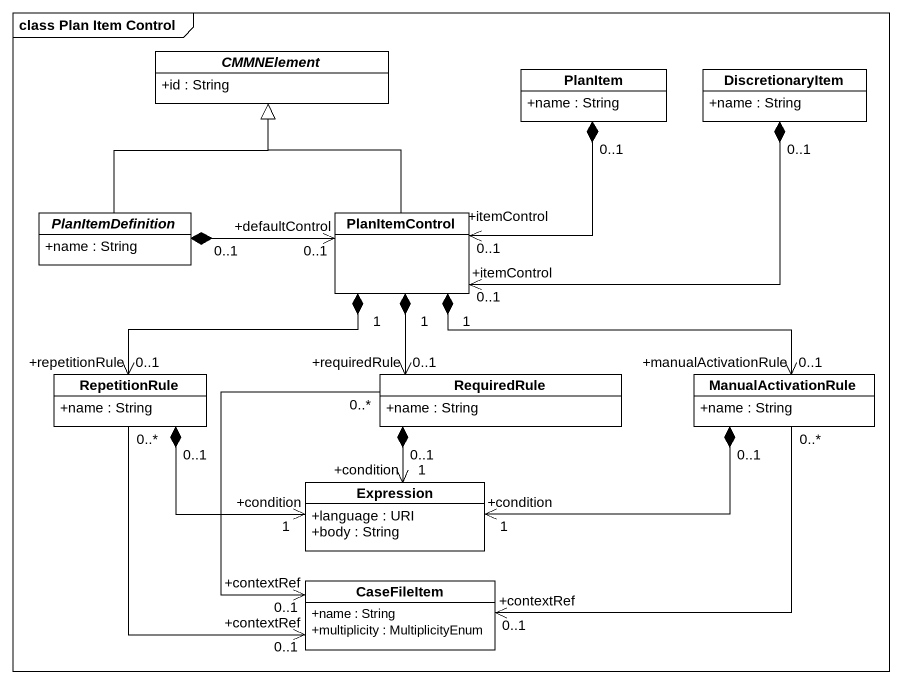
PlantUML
@startuml
mainframe class Plan Item Control
hide circle
hide empty members
skinparam classAttributeIconSize 0
abstract class CMMNElement {
  +id : String
}
class PlanItem {
  +name : String
}
class DiscretionaryItem {
  +name : String
}
abstract class PlanItemDefinition {
  +name : String
}
class PlanItemControl
class RepetitionRule {
  +name : String
}
class RequiredRule {
  +name : String
}
class ManualActivationRule {
  +name : String
}
class Expression {
  +language : URI
  +body : String
}
class CaseFileItem {
  +name : String
  +multiplicity : MultiplicityEnum
}
PlanItem "0..1" *--> "+itemControl\n0..1" PlanItemControl
DiscretionaryItem "0..1" *-left-> "+itemControl\n0..1" PlanItemControl
PlanItemDefinition -up-|> CMMNElement
PlanItemDefinition "0..1" *-right-> "+defaultControl\n0..1" PlanItemControl
PlanItemControl -up-|> CMMNElement
PlanItemControl "1" *-left-> "+repetitionRule\n0..1" RepetitionRule
PlanItemControl "1" *--> "+requiredRule\n0..1" RequiredRule
PlanItemControl "1" *-right-> "+manualActivationRule\n0..1" ManualActivationRule
RepetitionRule "0..1" *-right-> "+condition\n1" Expression
RepetitionRule "0..*" --> "+contextRef\n0..1" CaseFileItem
RequiredRule "0..1" *--> "+condition\n1" Expression
RequiredRule "0..*" --> "+contextRef\n0..1" CaseFileItem
ManualActivationRule "0..1" *-left-> "+condition\n1" Expression
ManualActivationRule "0..*" -left-> "+contextRef\n0..1" CaseFileItem
@enduml
